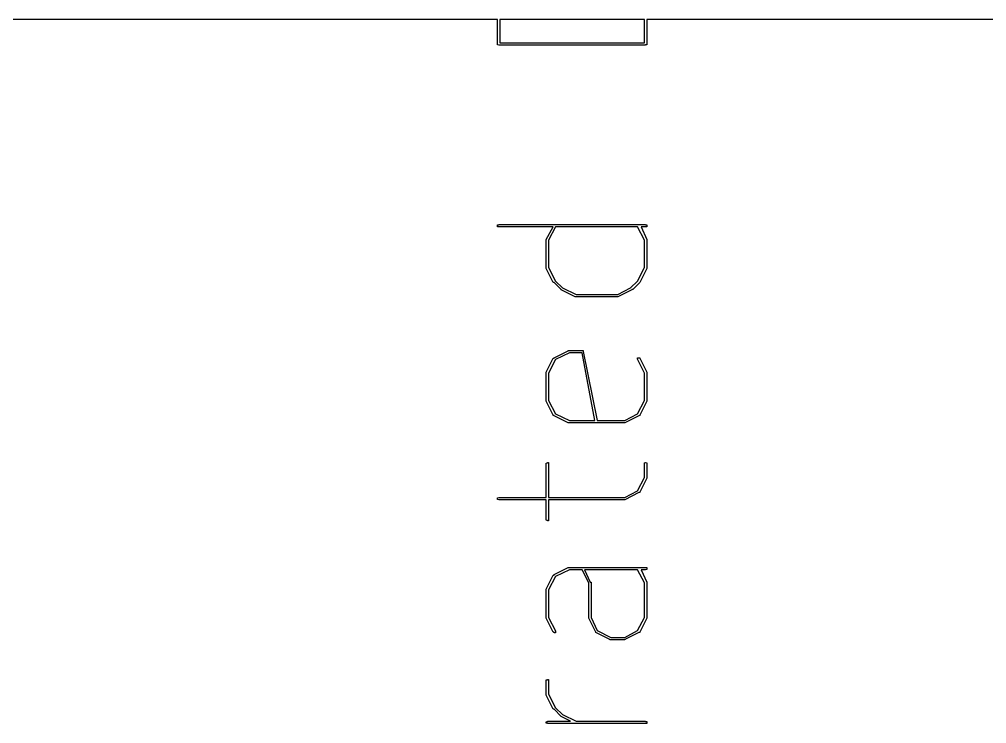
# Model space of a CAD drawing. Extents: x 59 to 2996, y -153 to 1402.
# Drawn here: x 762.908 to 763.744, y 455.747 to 456.356 of the extents above; entities that cross this region are included whole.
import ezdxf

# ---------------------------------------------------------------- set-up
doc = ezdxf.new("R2010")
doc.units = 0
doc.layers.add('BLACK', color=7, linetype='CONTINUOUS')

msp = doc.modelspace()

# ---------------------------------------------------------------- linework, layer by layer
at = {"layer": 'BLACK', "linetype": 'Continuous'}
for p, q in [((763.32114, 456.35543), (758.38914, 456.35553)), ((763.32114, 456.33423), (763.32114, 456.35543)), ((763.44814, 456.35543), (763.32314, 456.35543)), ((763.32314, 456.35543), (763.32314, 456.33523)), ((763.44814, 456.33523), (763.44814, 456.35543)), ((771.24014, 456.35543), (763.45014, 456.35543)), ((763.45014, 456.35543), (763.45014, 456.33423)), ((763.32314, 456.33523), (763.44814, 456.33523)), ((763.32114, 456.33403), (763.32114, 456.33423)), ((763.32114, 456.33383), (763.32114, 456.33403)), ((763.32114, 456.33373), (763.32114, 456.33383)), ((763.32114, 456.33383), (763.32114, 456.33383)), ((763.32114, 456.33353), (763.32114, 456.33373)), ((763.32114, 456.33373), (763.32114, 456.33373)), ((763.32114, 456.33343), (763.32114, 456.33353)), ((763.32214, 456.33333), (763.32114, 456.33343)), ((763.32114, 456.33343), (763.32114, 456.33343)), ((763.32114, 456.33343), (763.32114, 456.33343)), ((763.32214, 456.33323), (763.32214, 456.33333)), ((763.44914, 456.33323), (763.32214, 456.33323)), ((763.32214, 456.33323), (763.32214, 456.33323)), ((763.32214, 456.33323), (763.32214, 456.33323)), ((763.32214, 456.33323), (763.32214, 456.33323)), ((763.32214, 456.33323), (763.32214, 456.33323)), ((763.32214, 456.33323), (763.32214, 456.33323)), ((763.45014, 456.33353), (763.44914, 456.33343)), ((763.44914, 456.33343), (763.44914, 456.33333)), ((763.44914, 456.33333), (763.44914, 456.33333)), ((763.44914, 456.33333), (763.44914, 456.33333)), ((763.44914, 456.33333), (763.44914, 456.33333)), ((763.44914, 456.33333), (763.44914, 456.33333)), ((763.44914, 456.33333), (763.44914, 456.33323)), ((763.44914, 456.33323), (763.44914, 456.33323)), ((763.44914, 456.33323), (763.44914, 456.33323)), ((763.44914, 456.33323), (763.44914, 456.33323)), ((763.44914, 456.33323), (763.44914, 456.33323)), ((763.45014, 456.33423), (763.45014, 456.33413)), ((763.45014, 456.33413), (763.45014, 456.33403)), ((763.45014, 456.33403), (763.45014, 456.33383)), ((763.45014, 456.33383), (763.45014, 456.33363)), ((763.45014, 456.33363), (763.45014, 456.33353)), ((763.45014, 456.33363), (763.45014, 456.33363)), ((763.45014, 456.33363), (763.45014, 456.33363)), ((763.45014, 456.33353), (763.45014, 456.33353)), ((763.32114, 456.17783), (763.32214, 456.17793)), ((763.32114, 456.17773), (763.32114, 456.17783)), ((763.32114, 456.17753), (763.32114, 456.17773)), ((763.32114, 456.17743), (763.32114, 456.17753)), ((763.32114, 456.17723), (763.32114, 456.17743)), ((763.32114, 456.17703), (763.32114, 456.17723)), ((763.32114, 456.17683), (763.32114, 456.17703)), ((763.32114, 456.17663), (763.32114, 456.17683)), ((763.32114, 456.17643), (763.32114, 456.17663)), ((763.32114, 456.17633), (763.32114, 456.17643)), ((763.32114, 456.17613), (763.32114, 456.17633)), ((763.32214, 456.17613), (763.32114, 456.17613)), ((763.32214, 456.17793), (763.32214, 456.17803)), ((763.32214, 456.17803), (763.32214, 456.17803)), ((763.32214, 456.17803), (763.44914, 456.17803)), ((763.32214, 456.17603), (763.32214, 456.17613)), ((763.36914, 456.17603), (763.32214, 456.17603)), ((763.32214, 456.17603), (763.32214, 456.17603)), ((763.36314, 456.16533), (763.36914, 456.17603)), ((763.37114, 456.17603), (763.36514, 456.16463)), ((763.44214, 456.17603), (763.37114, 456.17603)), ((763.44814, 456.16463), (763.44214, 456.17603)), ((763.44914, 456.17603), (763.44514, 456.17603)), ((763.44514, 456.17603), (763.45014, 456.16533)), ((763.44914, 456.17803), (763.44914, 456.17793)), ((763.44914, 456.17793), (763.44914, 456.17793)), ((763.44914, 456.17793), (763.45014, 456.17783)), ((763.45014, 456.17613), (763.44914, 456.17603)), ((763.44914, 456.17603), (763.44914, 456.17603)), ((763.44914, 456.17603), (763.44914, 456.17603)), ((763.45014, 456.17783), (763.45014, 456.17773)), ((763.45014, 456.17773), (763.45014, 456.17753)), ((763.45014, 456.17753), (763.45014, 456.17733)), ((763.45014, 456.17733), (763.45014, 456.17723)), ((763.45014, 456.17723), (763.45014, 456.17703)), ((763.45014, 456.17703), (763.45014, 456.17683)), ((763.45014, 456.17683), (763.45014, 456.17663)), ((763.45014, 456.17663), (763.45014, 456.17643)), ((763.45014, 456.17643), (763.45014, 456.17633)), ((763.45014, 456.17633), (763.45014, 456.17613)), ((763.36314, 456.16523), (763.36314, 456.16533)), ((763.36314, 456.16533), (763.36314, 456.16533)), ((763.36314, 456.16533), (763.36314, 456.16533)), ((763.36314, 456.16513), (763.36314, 456.16523)), ((763.36314, 456.16503), (763.36314, 456.16513)), ((763.36314, 456.16513), (763.36314, 456.16513)), ((763.36314, 456.16513), (763.36314, 456.16513)), ((763.36314, 456.16493), (763.36314, 456.16503)), ((763.36314, 456.14073), (763.36314, 456.16493)), ((763.36314, 456.16493), (763.36314, 456.16493)), ((763.36314, 456.16493), (763.36314, 456.16493)), ((763.36514, 456.16463), (763.36514, 456.14093)), ((763.44814, 456.14093), (763.44814, 456.16463)), ((763.45014, 456.16533), (763.45014, 456.16533)), ((763.45014, 456.16533), (763.45014, 456.16533)), ((763.45014, 456.16533), (763.45014, 456.16533)), ((763.45014, 456.16533), (763.45014, 456.16523)), ((763.45014, 456.16523), (763.45014, 456.16513)), ((763.45014, 456.16513), (763.45014, 456.16513)), ((763.45014, 456.16513), (763.45014, 456.16513)), ((763.45014, 456.16513), (763.45014, 456.16503)), ((763.45014, 456.16503), (763.45014, 456.16493)), ((763.45014, 456.16493), (763.45014, 456.16493)), ((763.45014, 456.16493), (763.45014, 456.16493)), ((763.45014, 456.16493), (763.45014, 456.14073)), ((763.36314, 456.14063), (763.36314, 456.14073)), ((763.36314, 456.14073), (763.36314, 456.14073)), ((763.36314, 456.14053), (763.36314, 456.14063)), ((763.36314, 456.14063), (763.36314, 456.14063)), ((763.36314, 456.14043), (763.36314, 456.14053)), ((763.36314, 456.14053), (763.36314, 456.14053)), ((763.36314, 456.14033), (763.36314, 456.14043)), ((763.36314, 456.14043), (763.36314, 456.14043)), ((763.36314, 456.14023), (763.36314, 456.14033)), ((763.36314, 456.14033), (763.36314, 456.14033)), ((763.36314, 456.14033), (763.36314, 456.14033)), ((763.36914, 456.12813), (763.36314, 456.14023)), ((763.36514, 456.14093), (763.37114, 456.12923)), ((763.44214, 456.12923), (763.44814, 456.14093)), ((763.45014, 456.14023), (763.44414, 456.12813)), ((763.45014, 456.14073), (763.45014, 456.14063)), ((763.45014, 456.14063), (763.45014, 456.14063)), ((763.45014, 456.14063), (763.45014, 456.14053)), ((763.45014, 456.14053), (763.45014, 456.14053)), ((763.45014, 456.14053), (763.45014, 456.14043)), ((763.45014, 456.14043), (763.45014, 456.14043)), ((763.45014, 456.14043), (763.45014, 456.14043)), ((763.45014, 456.14043), (763.45014, 456.14033)), ((763.45014, 456.14033), (763.45014, 456.14033)), ((763.45014, 456.14033), (763.45014, 456.14023)), ((763.36914, 456.12803), (763.36914, 456.12813)), ((763.36914, 456.12813), (763.36914, 456.12813)), ((763.37014, 456.12803), (763.36914, 456.12803)), ((763.37014, 456.12793), (763.37014, 456.12803)), ((763.37014, 456.12803), (763.37014, 456.12803)), ((763.37614, 456.12183), (763.37014, 456.12793)), ((763.37014, 456.12793), (763.37014, 456.12793)), ((763.37114, 456.12923), (763.37714, 456.12343)), ((763.43614, 456.12343), (763.44214, 456.12923)), ((763.44414, 456.12793), (763.43814, 456.12183)), ((763.44414, 456.12813), (763.44414, 456.12813)), ((763.44414, 456.12813), (763.44414, 456.12813)), ((763.44414, 456.12813), (763.44414, 456.12803)), ((763.44414, 456.12803), (763.44414, 456.12803)), ((763.44414, 456.12803), (763.44414, 456.12803)), ((763.44414, 456.12803), (763.44414, 456.12793)), ((763.44414, 456.12793), (763.44414, 456.12793)), ((763.37614, 456.12173), (763.37614, 456.12183)), ((763.37614, 456.12183), (763.37614, 456.12183)), ((763.37614, 456.12183), (763.37614, 456.12183)), ((763.37614, 456.12163), (763.37614, 456.12173)), ((763.37614, 456.12173), (763.37614, 456.12173)), ((763.37614, 456.12173), (763.37614, 456.12173)), ((763.37614, 456.12173), (763.37614, 456.12173)), ((763.38814, 456.11563), (763.37614, 456.12163)), ((763.37714, 456.12343), (763.38914, 456.11753)), ((763.38914, 456.11753), (763.42514, 456.11753)), ((763.42514, 456.11753), (763.43614, 456.12343)), ((763.43714, 456.12163), (763.42514, 456.11563)), ((763.43814, 456.12183), (763.43714, 456.12183)), ((763.43714, 456.12183), (763.43714, 456.12173)), ((763.43714, 456.12173), (763.43714, 456.12173)), ((763.43714, 456.12173), (763.43714, 456.12173)), ((763.43714, 456.12173), (763.43714, 456.12163)), ((763.43814, 456.12183), (763.43814, 456.12183)), ((763.38814, 456.11553), (763.38814, 456.11563)), ((763.38814, 456.11563), (763.38814, 456.11563)), ((763.38814, 456.11563), (763.38814, 456.11563)), ((763.38814, 456.11563), (763.38814, 456.11563)), ((763.42514, 456.11553), (763.38814, 456.11553)), ((763.38814, 456.11553), (763.38814, 456.11553)), ((763.38814, 456.11553), (763.38814, 456.11553)), ((763.38814, 456.11553), (763.38814, 456.11553)), ((763.38814, 456.11553), (763.38814, 456.11553)), ((763.38814, 456.11553), (763.38814, 456.11553)), ((763.38814, 456.11553), (763.38814, 456.11553)), ((763.42514, 456.11563), (763.42514, 456.11563)), ((763.42514, 456.11563), (763.42514, 456.11563)), ((763.42514, 456.11563), (763.42514, 456.11563)), ((763.42514, 456.11563), (763.42514, 456.11553)), ((763.42514, 456.11553), (763.42514, 456.11553)), ((763.42514, 456.11553), (763.42514, 456.11553)), ((763.42514, 456.11553), (763.42514, 456.11553)), ((763.42514, 456.11553), (763.42514, 456.11553)), ((763.42514, 456.11553), (763.42514, 456.11553)), ((763.42514, 456.11553), (763.42514, 456.11553)), ((763.42514, 456.11553), (763.42514, 456.11553)), ((763.37014, 456.06303), (763.38214, 456.06903)), ((763.38214, 456.06903), (763.38214, 456.06913)), ((763.38214, 456.06913), (763.38214, 456.06913)), ((763.38214, 456.06913), (763.38214, 456.06913)), ((763.38214, 456.06913), (763.38214, 456.06913)), ((763.38214, 456.06913), (763.38214, 456.06913)), ((763.38214, 456.06913), (763.38214, 456.06913)), ((763.38214, 456.06913), (763.38214, 456.06913)), ((763.38214, 456.06913), (763.38214, 456.06913)), ((763.38214, 456.06913), (763.39514, 456.06913)), ((763.38214, 456.06903), (763.38214, 456.06903)), ((763.38214, 456.06903), (763.38214, 456.06903)), ((763.38214, 456.06903), (763.38214, 456.06903)), ((763.39514, 456.06913), (763.39514, 456.06913)), ((763.39514, 456.06913), (763.39514, 456.06913)), ((763.39514, 456.06913), (763.39514, 456.06913)), ((763.39514, 456.06913), (763.39514, 456.06913)), ((763.39514, 456.06913), (763.39514, 456.06913)), ((763.39514, 456.06913), (763.39514, 456.06903)), ((763.39514, 456.06903), (763.39514, 456.06903)), ((763.39514, 456.06903), (763.39514, 456.06903)), ((763.39514, 456.06903), (763.39514, 456.06903)), ((763.39514, 456.06903), (763.39514, 456.06893)), ((763.39514, 456.06893), (763.39514, 456.06883)), ((763.39514, 456.06883), (763.39514, 456.06883)), ((763.39514, 456.06883), (763.39514, 456.06873)), ((763.39514, 456.06873), (763.39514, 456.06873)), ((763.39514, 456.06873), (763.39514, 456.06873)), ((763.39514, 456.06873), (763.39514, 456.06873)), ((763.39514, 456.06873), (763.39514, 456.06863)), ((763.39514, 456.06863), (763.39514, 456.06853)), ((763.39514, 456.06853), (763.39514, 456.06853)), ((763.39514, 456.06853), (763.39514, 456.06853)), ((763.39514, 456.06853), (763.39514, 456.06843)), ((763.39514, 456.06843), (763.39514, 456.06833)), ((763.39514, 456.06833), (763.40714, 456.00863)), ((763.36314, 456.05043), (763.36914, 456.06253)), ((763.37114, 456.06133), (763.36514, 456.04973)), ((763.36914, 456.06253), (763.36914, 456.06263)), ((763.36914, 456.06263), (763.37014, 456.06263)), ((763.36914, 456.06253), (763.36914, 456.06253)), ((763.36914, 456.06253), (763.36914, 456.06253)), ((763.37014, 456.06293), (763.37014, 456.06303)), ((763.37014, 456.06283), (763.37014, 456.06293)), ((763.37014, 456.06293), (763.37014, 456.06293)), ((763.37014, 456.06293), (763.37014, 456.06293)), ((763.37014, 456.06293), (763.37014, 456.06293)), ((763.37014, 456.06273), (763.37014, 456.06283)), ((763.37014, 456.06283), (763.37014, 456.06283)), ((763.37014, 456.06283), (763.37014, 456.06283)), ((763.37014, 456.06263), (763.37014, 456.06273)), ((763.37014, 456.06273), (763.37014, 456.06273)), ((763.37014, 456.06273), (763.37014, 456.06273)), ((763.38314, 456.06713), (763.37114, 456.06133)), ((763.39414, 456.06713), (763.38314, 456.06713)), ((763.40514, 456.00863), (763.39414, 456.06713)), ((763.44214, 456.06293), (763.44214, 456.06303)), ((763.44214, 456.06303), (763.44314, 456.06303)), ((763.44214, 456.06273), (763.44214, 456.06293)), ((763.44214, 456.06263), (763.44214, 456.06273)), ((763.44214, 456.06243), (763.44214, 456.06263)), ((763.44214, 456.06223), (763.44214, 456.06243)), ((763.44214, 456.06203), (763.44214, 456.06223)), ((763.44214, 456.06183), (763.44214, 456.06203)), ((763.44214, 456.06163), (763.44214, 456.06183)), ((763.44814, 456.04973), (763.44214, 456.06163)), ((763.44214, 456.06163), (763.44214, 456.06163)), ((763.44314, 456.06303), (763.44314, 456.06313)), ((763.44314, 456.06313), (763.44314, 456.06313)), ((763.44314, 456.06313), (763.44314, 456.06303)), ((763.44314, 456.06303), (763.44314, 456.06293)), ((763.44314, 456.06293), (763.44414, 456.06283)), ((763.44414, 456.06283), (763.44414, 456.06273)), ((763.44414, 456.06273), (763.44414, 456.06253)), ((763.44414, 456.06253), (763.45014, 456.05043)), ((763.36314, 456.05033), (763.36314, 456.05043)), ((763.36314, 456.05043), (763.36314, 456.05043)), ((763.36314, 456.05043), (763.36314, 456.05043)), ((763.36314, 456.05023), (763.36314, 456.05033)), ((763.36314, 456.05013), (763.36314, 456.05023)), ((763.36314, 456.05023), (763.36314, 456.05023)), ((763.36314, 456.05023), (763.36314, 456.05023)), ((763.36314, 456.05003), (763.36314, 456.05013)), ((763.36314, 456.02583), (763.36314, 456.05003)), ((763.36314, 456.05003), (763.36314, 456.05003)), ((763.36314, 456.05003), (763.36314, 456.05003)), ((763.36514, 456.04973), (763.36514, 456.02603)), ((763.44814, 456.02603), (763.44814, 456.04973)), ((763.45014, 456.05043), (763.45014, 456.05043)), ((763.45014, 456.05043), (763.45014, 456.05043)), ((763.45014, 456.05043), (763.45014, 456.05043)), ((763.45014, 456.05043), (763.45014, 456.05033)), ((763.45014, 456.05033), (763.45014, 456.05023)), ((763.45014, 456.05023), (763.45014, 456.05023)), ((763.45014, 456.05023), (763.45014, 456.05023)), ((763.45014, 456.05023), (763.45014, 456.05013)), ((763.45014, 456.05013), (763.45014, 456.05003)), ((763.45014, 456.05003), (763.45014, 456.05003)), ((763.45014, 456.05003), (763.45014, 456.05003)), ((763.45014, 456.05003), (763.45014, 456.02583)), ((763.36314, 456.02573), (763.36314, 456.02583)), ((763.36314, 456.02583), (763.36314, 456.02583)), ((763.36314, 456.02563), (763.36314, 456.02573)), ((763.36314, 456.02573), (763.36314, 456.02573)), ((763.36314, 456.02553), (763.36314, 456.02563)), ((763.36314, 456.02563), (763.36314, 456.02563)), ((763.36314, 456.02543), (763.36314, 456.02553)), ((763.36314, 456.02553), (763.36314, 456.02553)), ((763.36314, 456.02533), (763.36314, 456.02543)), ((763.36314, 456.02543), (763.36314, 456.02543)), ((763.36514, 456.02603), (763.37114, 456.01443)), ((763.44214, 456.01443), (763.44814, 456.02603)), ((763.45014, 456.02583), (763.45014, 456.02573)), ((763.45014, 456.02573), (763.45014, 456.02573)), ((763.45014, 456.02573), (763.45014, 456.02563)), ((763.45014, 456.02563), (763.45014, 456.02563)), ((763.45014, 456.02563), (763.45014, 456.02553)), ((763.45014, 456.02553), (763.45014, 456.02553)), ((763.45014, 456.02553), (763.45014, 456.02543)), ((763.45014, 456.02543), (763.45014, 456.02543)), ((763.45014, 456.02543), (763.45014, 456.02543)), ((763.45014, 456.02543), (763.45014, 456.02533)), ((763.36914, 456.01323), (763.36314, 456.02533)), ((763.36314, 456.02533), (763.36314, 456.02533)), ((763.45014, 456.02533), (763.44414, 456.01323)), ((763.36914, 456.01313), (763.36914, 456.01323)), ((763.36914, 456.01323), (763.36914, 456.01323)), ((763.36914, 456.01323), (763.36914, 456.01323)), ((763.37014, 456.01313), (763.36914, 456.01313)), ((763.37014, 456.01303), (763.37014, 456.01313)), ((763.37014, 456.01313), (763.37014, 456.01313)), ((763.37014, 456.01293), (763.37014, 456.01303)), ((763.37014, 456.01303), (763.37014, 456.01303)), ((763.37014, 456.01283), (763.37014, 456.01293)), ((763.37014, 456.01293), (763.37014, 456.01293)), ((763.37014, 456.01293), (763.37014, 456.01293)), ((763.37014, 456.01293), (763.37014, 456.01293)), ((763.38214, 456.00673), (763.37014, 456.01283)), ((763.37014, 456.01283), (763.37014, 456.01283)), ((763.37014, 456.01283), (763.37014, 456.01283)), ((763.37014, 456.01283), (763.37014, 456.01283)), ((763.37114, 456.01443), (763.38314, 456.00863)), ((763.43114, 456.00863), (763.44214, 456.01443)), ((763.44314, 456.01283), (763.43114, 456.00673)), ((763.44414, 456.01293), (763.44314, 456.01283)), ((763.44314, 456.01283), (763.44314, 456.01283)), ((763.44314, 456.01283), (763.44314, 456.01283)), ((763.44314, 456.01283), (763.44314, 456.01283)), ((763.44414, 456.01323), (763.44414, 456.01323)), ((763.44414, 456.01323), (763.44414, 456.01323)), ((763.44414, 456.01323), (763.44414, 456.01323)), ((763.44414, 456.01323), (763.44414, 456.01313)), ((763.44414, 456.01313), (763.44414, 456.01313)), ((763.44414, 456.01313), (763.44414, 456.01303)), ((763.44414, 456.01303), (763.44414, 456.01303)), ((763.44414, 456.01303), (763.44414, 456.01303)), ((763.44414, 456.01303), (763.44414, 456.01293)), ((763.44414, 456.01293), (763.44414, 456.01293)), ((763.44414, 456.01293), (763.44414, 456.01293)), ((763.38214, 456.00663), (763.38214, 456.00673)), ((763.38214, 456.00673), (763.38214, 456.00673)), ((763.38214, 456.00673), (763.38214, 456.00673)), ((763.38214, 456.00673), (763.38214, 456.00673)), ((763.38214, 456.00673), (763.38214, 456.00673)), ((763.38214, 456.00673), (763.38214, 456.00673)), ((763.38214, 456.00673), (763.38214, 456.00673)), ((763.38214, 456.00673), (763.38214, 456.00673)), ((763.40714, 456.00663), (763.38214, 456.00663)), ((763.38214, 456.00663), (763.38214, 456.00663)), ((763.38214, 456.00663), (763.38214, 456.00663)), ((763.38314, 456.00863), (763.40514, 456.00863)), ((763.40714, 456.00863), (763.43114, 456.00863)), ((763.43114, 456.00663), (763.40714, 456.00663)), ((763.40714, 456.00663), (763.40714, 456.00663)), ((763.40714, 456.00663), (763.40714, 456.00663)), ((763.43114, 456.00673), (763.43114, 456.00673)), ((763.43114, 456.00673), (763.43114, 456.00673)), ((763.43114, 456.00673), (763.43114, 456.00673)), ((763.43114, 456.00673), (763.43114, 456.00673)), ((763.43114, 456.00673), (763.43114, 456.00673)), ((763.43114, 456.00673), (763.43114, 456.00673)), ((763.43114, 456.00673), (763.43114, 456.00673)), ((763.43114, 456.00673), (763.43114, 456.00663)), ((763.43114, 456.00663), (763.43114, 456.00663)), ((763.43114, 456.00663), (763.43114, 456.00663)), ((763.43114, 456.00663), (763.43114, 456.00663)), ((763.36314, 455.97193), (763.36414, 455.97213)), ((763.36314, 455.97173), (763.36314, 455.97193)), ((763.36314, 455.97163), (763.36314, 455.97173)), ((763.36314, 455.97143), (763.36314, 455.97163)), ((763.36314, 455.94213), (763.36314, 455.97143)), ((763.36414, 455.97233), (763.36414, 455.97243)), ((763.36414, 455.97243), (763.36414, 455.97233)), ((763.36414, 455.97223), (763.36414, 455.97233)), ((763.36414, 455.97233), (763.36414, 455.97233)), ((763.36414, 455.97233), (763.36514, 455.97233)), ((763.36414, 455.97213), (763.36414, 455.97223)), ((763.36514, 455.97233), (763.36514, 455.97223)), ((763.36514, 455.97223), (763.36514, 455.97213)), ((763.36514, 455.97213), (763.36514, 455.97193)), ((763.36514, 455.97193), (763.36514, 455.97173)), ((763.36514, 455.97173), (763.36514, 455.97153)), ((763.36514, 455.97153), (763.36514, 455.97143)), ((763.36514, 455.97143), (763.36514, 455.94213)), ((763.44814, 455.97223), (763.44914, 455.97233)), ((763.44814, 455.97213), (763.44814, 455.97223)), ((763.44814, 455.97193), (763.44814, 455.97213)), ((763.44814, 455.97173), (763.44814, 455.97193)), ((763.44814, 455.97163), (763.44814, 455.97173)), ((763.44814, 455.97143), (763.44814, 455.97163)), ((763.44814, 455.95953), (763.44814, 455.97143)), ((763.44914, 455.97233), (763.44914, 455.97243)), ((763.44914, 455.97243), (763.44914, 455.97233)), ((763.44914, 455.97233), (763.44914, 455.97233)), ((763.44914, 455.97233), (763.45014, 455.97223)), ((763.44914, 455.97233), (763.44914, 455.97233)), ((763.45014, 455.97223), (763.45014, 455.97213)), ((763.45014, 455.97213), (763.45014, 455.97193)), ((763.45014, 455.97193), (763.45014, 455.97173)), ((763.45014, 455.97173), (763.45014, 455.97153)), ((763.45014, 455.97153), (763.45014, 455.97143)), ((763.45014, 455.97143), (763.45014, 455.95923)), ((763.44214, 455.94793), (763.44814, 455.95953)), ((763.45014, 455.95883), (763.44414, 455.94673)), ((763.45014, 455.95923), (763.45014, 455.95923)), ((763.45014, 455.95923), (763.45014, 455.95923)), ((763.45014, 455.95923), (763.45014, 455.95913)), ((763.45014, 455.95913), (763.45014, 455.95903)), ((763.45014, 455.95903), (763.45014, 455.95903)), ((763.45014, 455.95903), (763.45014, 455.95903)), ((763.45014, 455.95903), (763.45014, 455.95893)), ((763.45014, 455.95893), (763.45014, 455.95893)), ((763.45014, 455.95893), (763.45014, 455.95883)), ((763.45014, 455.95883), (763.45014, 455.95883)), ((763.32114, 455.94193), (763.32214, 455.94203)), ((763.32114, 455.94183), (763.32114, 455.94193)), ((763.32114, 455.94173), (763.32114, 455.94183)), ((763.32214, 455.94203), (763.32214, 455.94213)), ((763.32214, 455.94213), (763.32214, 455.94213)), ((763.32214, 455.94213), (763.36314, 455.94213)), ((763.36514, 455.94213), (763.43114, 455.94213)), ((763.43114, 455.94213), (763.44214, 455.94793)), ((763.44314, 455.94633), (763.43114, 455.94023)), ((763.44414, 455.94643), (763.44314, 455.94633)), ((763.44314, 455.94633), (763.44314, 455.94633)), ((763.44314, 455.94633), (763.44314, 455.94633)), ((763.44314, 455.94633), (763.44314, 455.94633)), ((763.44414, 455.94673), (763.44414, 455.94673)), ((763.44414, 455.94673), (763.44414, 455.94673)), ((763.44414, 455.94673), (763.44414, 455.94673)), ((763.44414, 455.94673), (763.44414, 455.94663)), ((763.44414, 455.94663), (763.44414, 455.94653)), ((763.44414, 455.94653), (763.44414, 455.94653)), ((763.44414, 455.94653), (763.44414, 455.94653)), ((763.44414, 455.94653), (763.44414, 455.94643)), ((763.44414, 455.94643), (763.44414, 455.94643)), ((763.44414, 455.94643), (763.44414, 455.94643)), ((763.44414, 455.94643), (763.44414, 455.94643)), ((763.32114, 455.94153), (763.32114, 455.94173)), ((763.32114, 455.94133), (763.32114, 455.94153)), ((763.32114, 455.94113), (763.32114, 455.94133)), ((763.32114, 455.94093), (763.32114, 455.94113)), ((763.32114, 455.94073), (763.32114, 455.94093)), ((763.32114, 455.94063), (763.32114, 455.94073)), ((763.32114, 455.94043), (763.32114, 455.94063)), ((763.32114, 455.94033), (763.32114, 455.94043)), ((763.32214, 455.94023), (763.32114, 455.94033)), ((763.32214, 455.94013), (763.32214, 455.94023)), ((763.36314, 455.94013), (763.32214, 455.94013)), ((763.32214, 455.94013), (763.32214, 455.94013)), ((763.36314, 455.92303), (763.36314, 455.94013)), ((763.43114, 455.94013), (763.36514, 455.94013)), ((763.36514, 455.94013), (763.36514, 455.92303)), ((763.43114, 455.94023), (763.43114, 455.94023)), ((763.43114, 455.94023), (763.43114, 455.94023)), ((763.43114, 455.94023), (763.43114, 455.94023)), ((763.43114, 455.94023), (763.43114, 455.94023)), ((763.43114, 455.94023), (763.43114, 455.94013)), ((763.43114, 455.94013), (763.43114, 455.94013)), ((763.43114, 455.94013), (763.43114, 455.94013)), ((763.43114, 455.94013), (763.43114, 455.94013)), ((763.43114, 455.94013), (763.43114, 455.94013)), ((763.43114, 455.94013), (763.43114, 455.94013)), ((763.43114, 455.94013), (763.43114, 455.94013)), ((763.36314, 455.92283), (763.36314, 455.92303)), ((763.36314, 455.92263), (763.36314, 455.92283)), ((763.36314, 455.92243), (763.36314, 455.92263)), ((763.36414, 455.92233), (763.36314, 455.92243)), ((763.36414, 455.92213), (763.36414, 455.92233)), ((763.36414, 455.92203), (763.36414, 455.92213)), ((763.36514, 455.92203), (763.36414, 455.92203)), ((763.36414, 455.92203), (763.36414, 455.92203)), ((763.36414, 455.92203), (763.36414, 455.92203)), ((763.36414, 455.92203), (763.36414, 455.92203)), ((763.36514, 455.92303), (763.36514, 455.92283)), ((763.36514, 455.92283), (763.36514, 455.92263)), ((763.36514, 455.92263), (763.36514, 455.92243)), ((763.36514, 455.92243), (763.36514, 455.92233)), ((763.36514, 455.92233), (763.36514, 455.92213)), ((763.36514, 455.92213), (763.36514, 455.92203)), ((763.36314, 455.86293), (763.36914, 455.87503)), ((763.36914, 455.87503), (763.36914, 455.87513)), ((763.36914, 455.87513), (763.36914, 455.87513)), ((763.36914, 455.87513), (763.36914, 455.87513)), ((763.36914, 455.87513), (763.37014, 455.87513)), ((763.37014, 455.87553), (763.38214, 455.88153)), ((763.37014, 455.87543), (763.37014, 455.87553)), ((763.37014, 455.87553), (763.37014, 455.87553)), ((763.37014, 455.87553), (763.37014, 455.87553)), ((763.37014, 455.87533), (763.37014, 455.87543)), ((763.37014, 455.87543), (763.37014, 455.87543)), ((763.37014, 455.87543), (763.37014, 455.87543)), ((763.37014, 455.87543), (763.37014, 455.87543)), ((763.37014, 455.87523), (763.37014, 455.87533)), ((763.37014, 455.87513), (763.37014, 455.87523)), ((763.37014, 455.87523), (763.37014, 455.87523)), ((763.37014, 455.87523), (763.37014, 455.87523)), ((763.38314, 455.87963), (763.37114, 455.87383)), ((763.38214, 455.88153), (763.38214, 455.88163)), ((763.38214, 455.88163), (763.38214, 455.88163)), ((763.38214, 455.88163), (763.38214, 455.88163)), ((763.38214, 455.88163), (763.38214, 455.88163)), ((763.38214, 455.88163), (763.38214, 455.88163)), ((763.38214, 455.88163), (763.38214, 455.88163)), ((763.38214, 455.88163), (763.38214, 455.88163)), ((763.38214, 455.88163), (763.38214, 455.88163)), ((763.38214, 455.88163), (763.38214, 455.88163)), ((763.38214, 455.88163), (763.44914, 455.88163)), ((763.38214, 455.88153), (763.38214, 455.88153)), ((763.38214, 455.88153), (763.38214, 455.88153)), ((763.39414, 455.87963), (763.38314, 455.87963)), ((763.40014, 455.86833), (763.39414, 455.87963)), ((763.39614, 455.87963), (763.40114, 455.86903)), ((763.44214, 455.87963), (763.39614, 455.87963)), ((763.44814, 455.86833), (763.44214, 455.87963)), ((763.44914, 455.87963), (763.44514, 455.87963)), ((763.44514, 455.87963), (763.45014, 455.86903)), ((763.44914, 455.88163), (763.44914, 455.88163)), ((763.44914, 455.88163), (763.45014, 455.88153)), ((763.44914, 455.88163), (763.44914, 455.88163)), ((763.45014, 455.87983), (763.44914, 455.87973)), ((763.44914, 455.87973), (763.44914, 455.87973)), ((763.44914, 455.87973), (763.44914, 455.87963)), ((763.45014, 455.88153), (763.45014, 455.88133)), ((763.45014, 455.88133), (763.45014, 455.88123)), ((763.45014, 455.88123), (763.45014, 455.88103)), ((763.45014, 455.88103), (763.45014, 455.88083)), ((763.45014, 455.88083), (763.45014, 455.88063)), ((763.45014, 455.88063), (763.45014, 455.88043)), ((763.45014, 455.88043), (763.45014, 455.88023)), ((763.45014, 455.88023), (763.45014, 455.88013)), ((763.45014, 455.88013), (763.45014, 455.87993)), ((763.45014, 455.87993), (763.45014, 455.87983)), ((763.37114, 455.87383), (763.36514, 455.86233)), ((763.40014, 455.83833), (763.40014, 455.86833)), ((763.40114, 455.86903), (763.40114, 455.86903)), ((763.40114, 455.86903), (763.40114, 455.86893)), ((763.40114, 455.86893), (763.40114, 455.86893)), ((763.40114, 455.86893), (763.40214, 455.86893)), ((763.40214, 455.86893), (763.40214, 455.86883)), ((763.40214, 455.86883), (763.40214, 455.86883)), ((763.40214, 455.86883), (763.40214, 455.86873)), ((763.40214, 455.86873), (763.40214, 455.86873)), ((763.40214, 455.86873), (763.40214, 455.86863)), ((763.40214, 455.86863), (763.40214, 455.86863)), ((763.40214, 455.86863), (763.40214, 455.86853)), ((763.40214, 455.86853), (763.40214, 455.83853)), ((763.44814, 455.83853), (763.44814, 455.86833)), ((763.45014, 455.86903), (763.45014, 455.86903)), ((763.45014, 455.86903), (763.45014, 455.86893)), ((763.45014, 455.86893), (763.45014, 455.86893)), ((763.45014, 455.86893), (763.45014, 455.86893)), ((763.45014, 455.86893), (763.45014, 455.86883)), ((763.45014, 455.86883), (763.45014, 455.86883)), ((763.45014, 455.86883), (763.45014, 455.86873)), ((763.45014, 455.86873), (763.45014, 455.86873)), ((763.45014, 455.86873), (763.45014, 455.86863)), ((763.45014, 455.86863), (763.45014, 455.86863)), ((763.45014, 455.86863), (763.45014, 455.86853)), ((763.45014, 455.86853), (763.45014, 455.83833)), ((763.36314, 455.86283), (763.36314, 455.86293)), ((763.36314, 455.86293), (763.36314, 455.86293)), ((763.36314, 455.86293), (763.36314, 455.86293)), ((763.36314, 455.86273), (763.36314, 455.86283)), ((763.36314, 455.86283), (763.36314, 455.86283)), ((763.36314, 455.86263), (763.36314, 455.86273)), ((763.36314, 455.86273), (763.36314, 455.86273)), ((763.36314, 455.86253), (763.36314, 455.86263)), ((763.36314, 455.86263), (763.36314, 455.86263)), ((763.36314, 455.83833), (763.36314, 455.86253)), ((763.36314, 455.86253), (763.36314, 455.86253)), ((763.36514, 455.86233), (763.36514, 455.83853)), ((763.36314, 455.83823), (763.36314, 455.83833)), ((763.36314, 455.83833), (763.36314, 455.83833)), ((763.36314, 455.83813), (763.36314, 455.83823)), ((763.36314, 455.83823), (763.36314, 455.83823)), ((763.36314, 455.83803), (763.36314, 455.83813)), ((763.36314, 455.83813), (763.36314, 455.83813)), ((763.36314, 455.83813), (763.36314, 455.83813)), ((763.36314, 455.83793), (763.36314, 455.83803)), ((763.36914, 455.82583), (763.36314, 455.83793)), ((763.36314, 455.83793), (763.36314, 455.83793)), ((763.36314, 455.83793), (763.36314, 455.83793)), ((763.36314, 455.83793), (763.36314, 455.83793)), ((763.36514, 455.83853), (763.37114, 455.82673)), ((763.40014, 455.83823), (763.40014, 455.83833)), ((763.40014, 455.83833), (763.40014, 455.83833)), ((763.40014, 455.83813), (763.40014, 455.83823)), ((763.40014, 455.83823), (763.40014, 455.83823)), ((763.40014, 455.83803), (763.40014, 455.83813)), ((763.40014, 455.83813), (763.40014, 455.83813)), ((763.40014, 455.83813), (763.40014, 455.83813)), ((763.40014, 455.83793), (763.40014, 455.83803)), ((763.40614, 455.82583), (763.40014, 455.83793)), ((763.40014, 455.83793), (763.40014, 455.83793)), ((763.40014, 455.83793), (763.40014, 455.83793)), ((763.40014, 455.83793), (763.40014, 455.83793)), ((763.40214, 455.83853), (763.40714, 455.82703)), ((763.44214, 455.82703), (763.44814, 455.83853)), ((763.45014, 455.83793), (763.44414, 455.82583)), ((763.45014, 455.83833), (763.45014, 455.83833)), ((763.45014, 455.83833), (763.45014, 455.83823)), ((763.45014, 455.83823), (763.45014, 455.83823)), ((763.45014, 455.83823), (763.45014, 455.83813)), ((763.45014, 455.83813), (763.45014, 455.83813)), ((763.45014, 455.83813), (763.45014, 455.83803)), ((763.45014, 455.83803), (763.45014, 455.83803)), ((763.45014, 455.83803), (763.45014, 455.83793)), ((763.45014, 455.83793), (763.45014, 455.83793)), ((763.45014, 455.83793), (763.45014, 455.83793)), ((763.37014, 455.82563), (763.36914, 455.82583)), ((763.37014, 455.82553), (763.37014, 455.82563)), ((763.37014, 455.82533), (763.37014, 455.82553)), ((763.37014, 455.82523), (763.37014, 455.82533)), ((763.37014, 455.82533), (763.37014, 455.82533)), ((763.37114, 455.82523), (763.37014, 455.82523)), ((763.37014, 455.82523), (763.37014, 455.82523)), ((763.37114, 455.82673), (763.37114, 455.82663)), ((763.37114, 455.82663), (763.37114, 455.82653)), ((763.37114, 455.82653), (763.37114, 455.82633)), ((763.37114, 455.82633), (763.37114, 455.82613)), ((763.37114, 455.82613), (763.37114, 455.82593)), ((763.37114, 455.82593), (763.37114, 455.82573)), ((763.37114, 455.82573), (763.37114, 455.82553)), ((763.37114, 455.82553), (763.37114, 455.82543)), ((763.37114, 455.82543), (763.37114, 455.82533)), ((763.37114, 455.82533), (763.37114, 455.82523)), ((763.40614, 455.82573), (763.40614, 455.82583)), ((763.40614, 455.82563), (763.40614, 455.82573)), ((763.40614, 455.82573), (763.40614, 455.82573)), ((763.40614, 455.82573), (763.40614, 455.82573)), ((763.40614, 455.82553), (763.40614, 455.82563)), ((763.40614, 455.82563), (763.40614, 455.82563)), ((763.40614, 455.82563), (763.40614, 455.82563)), ((763.40614, 455.82543), (763.40614, 455.82553)), ((763.40614, 455.82553), (763.40614, 455.82553)), ((763.40614, 455.82533), (763.40614, 455.82543)), ((763.40614, 455.82543), (763.40614, 455.82543)), ((763.40614, 455.82543), (763.40614, 455.82543)), ((763.41814, 455.81933), (763.40614, 455.82533)), ((763.40614, 455.82533), (763.40614, 455.82533)), ((763.40614, 455.82533), (763.40614, 455.82533)), ((763.40614, 455.82533), (763.40614, 455.82533)), ((763.40714, 455.82703), (763.41914, 455.82123)), ((763.43114, 455.82123), (763.44214, 455.82703)), ((763.44314, 455.82533), (763.43114, 455.81933)), ((763.44414, 455.82543), (763.44314, 455.82543)), ((763.44314, 455.82543), (763.44314, 455.82533)), ((763.44314, 455.82533), (763.44314, 455.82533)), ((763.44314, 455.82533), (763.44314, 455.82533)), ((763.44414, 455.82583), (763.44414, 455.82573)), ((763.44414, 455.82573), (763.44414, 455.82573)), ((763.44414, 455.82573), (763.44414, 455.82573)), ((763.44414, 455.82573), (763.44414, 455.82563)), ((763.44414, 455.82563), (763.44414, 455.82563)), ((763.44414, 455.82563), (763.44414, 455.82563)), ((763.44414, 455.82563), (763.44414, 455.82563)), ((763.44414, 455.82563), (763.44414, 455.82553)), ((763.44414, 455.82553), (763.44414, 455.82543)), ((763.44414, 455.82543), (763.44414, 455.82543)), ((763.44414, 455.82543), (763.44414, 455.82543)), ((763.41814, 455.81923), (763.41814, 455.81933)), ((763.41814, 455.81933), (763.41814, 455.81933)), ((763.41914, 455.81923), (763.41814, 455.81923)), ((763.41814, 455.81923), (763.41814, 455.81923)), ((763.41814, 455.81923), (763.41814, 455.81923)), ((763.41814, 455.81923), (763.41814, 455.81923)), ((763.41914, 455.82123), (763.43114, 455.82123)), ((763.43114, 455.81923), (763.41914, 455.81923)), ((763.41914, 455.81923), (763.41914, 455.81923)), ((763.41914, 455.81923), (763.41914, 455.81923)), ((763.41914, 455.81923), (763.41914, 455.81923)), ((763.41914, 455.81923), (763.41914, 455.81923)), ((763.43114, 455.81933), (763.43114, 455.81933)), ((763.43114, 455.81933), (763.43114, 455.81933)), ((763.43114, 455.81933), (763.43114, 455.81923)), ((763.43114, 455.81923), (763.43114, 455.81923)), ((763.43114, 455.81923), (763.43114, 455.81923)), ((763.43114, 455.81923), (763.43114, 455.81923)), ((763.43114, 455.81923), (763.43114, 455.81923)), ((763.43114, 455.81923), (763.43114, 455.81923)), ((763.43114, 455.81923), (763.43114, 455.81923)), ((763.43114, 455.81923), (763.43114, 455.81923)), ((763.43114, 455.81923), (763.43114, 455.81923)), ((763.36314, 455.78443), (763.36414, 455.78463)), ((763.36314, 455.78433), (763.36314, 455.78443)), ((763.36314, 455.78413), (763.36314, 455.78433)), ((763.36314, 455.78393), (763.36314, 455.78413)), ((763.36314, 455.77183), (763.36314, 455.78393)), ((763.36414, 455.78493), (763.36514, 455.78483)), ((763.36414, 455.78483), (763.36414, 455.78493)), ((763.36414, 455.78493), (763.36414, 455.78493)), ((763.36414, 455.78493), (763.36414, 455.78493)), ((763.36414, 455.78473), (763.36414, 455.78483)), ((763.36414, 455.78463), (763.36414, 455.78473)), ((763.36514, 455.78483), (763.36514, 455.78473)), ((763.36514, 455.78473), (763.36514, 455.78463)), ((763.36514, 455.78463), (763.36514, 455.78443)), ((763.36514, 455.78443), (763.36514, 455.78433)), ((763.36514, 455.78433), (763.36514, 455.78413)), ((763.36514, 455.78413), (763.36514, 455.78393)), ((763.36514, 455.78393), (763.36514, 455.77203)), ((763.36314, 455.77173), (763.36314, 455.77183)), ((763.36314, 455.77163), (763.36314, 455.77173)), ((763.36314, 455.77173), (763.36314, 455.77173)), ((763.36314, 455.77173), (763.36314, 455.77173)), ((763.36314, 455.77153), (763.36314, 455.77163)), ((763.36314, 455.77163), (763.36314, 455.77163)), ((763.36314, 455.77143), (763.36314, 455.77153)), ((763.36314, 455.77153), (763.36314, 455.77153)), ((763.36314, 455.77133), (763.36314, 455.77143)), ((763.36314, 455.77143), (763.36314, 455.77143)), ((763.36914, 455.75923), (763.36314, 455.77133)), ((763.36314, 455.77133), (763.36314, 455.77133)), ((763.36514, 455.77203), (763.37114, 455.76033)), ((763.36914, 455.75913), (763.36914, 455.75923)), ((763.36914, 455.75923), (763.36914, 455.75923)), ((763.37014, 455.75913), (763.36914, 455.75913)), ((763.37014, 455.75903), (763.37014, 455.75913)), ((763.37014, 455.75913), (763.37014, 455.75913)), ((763.37614, 455.75293), (763.37014, 455.75903)), ((763.37014, 455.75903), (763.37014, 455.75903)), ((763.37114, 455.76033), (763.37714, 455.75453)), ((763.37614, 455.75283), (763.37614, 455.75293)), ((763.37614, 455.75293), (763.37614, 455.75293)), ((763.37614, 455.75293), (763.37614, 455.75293)), ((763.37614, 455.75273), (763.37614, 455.75283)), ((763.37614, 455.75283), (763.37614, 455.75283)), ((763.37614, 455.75283), (763.37614, 455.75283)), ((763.38414, 455.74863), (763.37614, 455.75273)), ((763.37614, 455.75273), (763.37614, 455.75273)), ((763.37714, 455.75453), (763.38914, 455.74863)), ((763.36314, 455.74813), (763.36414, 455.74833)), ((763.36314, 455.74803), (763.36314, 455.74813)), ((763.36314, 455.74783), (763.36314, 455.74803)), ((763.36314, 455.74763), (763.36314, 455.74783)), ((763.36314, 455.74743), (763.36314, 455.74763)), ((763.36314, 455.74723), (763.36314, 455.74743)), ((763.36314, 455.74703), (763.36314, 455.74723)), ((763.36414, 455.74693), (763.36314, 455.74703)), ((763.36414, 455.74853), (763.36414, 455.74863)), ((763.36414, 455.74863), (763.36414, 455.74863)), ((763.36414, 455.74863), (763.38414, 455.74863)), ((763.36414, 455.74843), (763.36414, 455.74853)), ((763.36414, 455.74833), (763.36414, 455.74843)), ((763.36414, 455.74683), (763.36414, 455.74693)), ((763.36414, 455.74673), (763.36414, 455.74683)), ((763.36414, 455.74663), (763.36414, 455.74673)), ((763.44914, 455.74663), (763.36414, 455.74663)), ((763.36414, 455.74663), (763.36414, 455.74663)), ((763.38914, 455.74863), (763.44914, 455.74863)), ((763.44914, 455.74863), (763.44914, 455.74863)), ((763.44914, 455.74863), (763.44914, 455.74853)), ((763.44914, 455.74853), (763.45014, 455.74843)), ((763.45014, 455.74683), (763.44914, 455.74673)), ((763.44914, 455.74673), (763.44914, 455.74663)), ((763.44914, 455.74663), (763.44914, 455.74663)), ((763.45014, 455.74843), (763.45014, 455.74833)), ((763.45014, 455.74833), (763.45014, 455.74813)), ((763.45014, 455.74813), (763.45014, 455.74803)), ((763.45014, 455.74803), (763.45014, 455.74783)), ((763.45014, 455.74783), (763.45014, 455.74763)), ((763.45014, 455.74763), (763.45014, 455.74743)), ((763.45014, 455.74743), (763.45014, 455.74723)), ((763.45014, 455.74723), (763.45014, 455.74703)), ((763.45014, 455.74703), (763.45014, 455.74693)), ((763.45014, 455.74693), (763.45014, 455.74683))]:
    msp.add_line(p, q, dxfattribs=at)

doc.saveas('drawing.dxf')
